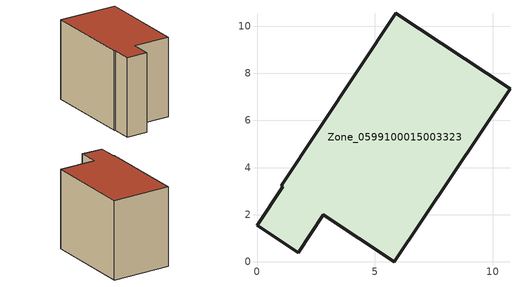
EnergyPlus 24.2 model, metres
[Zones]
Zone_0599100015003323
 floor ground (C_G): 1.02,3.23 5.88,10.55 10.72,7.34 5.82,0 2.81,2 1.75,0.4 0,1.55 1.09,3.19 z1
 wall outside (C_F): 5.88,10.55 1.02,3.23 1.09,3.19 0,1.55 1.75,0.4 2.81,2 5.82,0 10.72,7.34 5.88,10.55 z1:8.76
 roof outside (C_R): 5.82,0 10.72,7.34 5.88,10.55 1.02,3.23 1.09,3.19 0,1.55 1.75,0.4 2.81,2 z8.76
[BUILDING]
Pand.0599100015003323: North Axis=0; Terrain=City; Loads Convergence Tolerance Value=0.04; Temperature Convergence Tolerance Value=0.4; Solar Distribution=FullExterior; Maximum Number of Warmup Days=25; Minimum Number of Warmup Days=1
[Site:Location]
Rotterdam.The.Hague.AP_ZH_NLD Design_Conditions: Latitude=51.96; Longitude=4.45; Time Zone=1; Elevation=-4.5
[SITE:GROUNDTEMPERATURE:BUILDINGSURFACE]
18, 18, 18, 18, 18, 18, 18, 18, 18, 18, 18, 18
[MATERIAL] Thermal Absorptance=0.9; Solar Absorptance=0.7; Visible Absorptance=0.7
Name | Roughness | Thickness | Conductivity | Density | Specific Heat
G.TI.1965-1974 | MediumSmooth | 0.15 | 0.882353 | 540 | 1210
F.TI.1965-1974 | Rough | 0.3 | 0.697674 | 1920 | 840
R.TI.1965-1974 | MediumRough | 0.2 | 0.232558 | 1500 | 1000
[CONSTRUCTION]
C_G: G.TI.1965-1974
C_F: F.TI.1965-1974
C_R: R.TI.1965-1974
[ZONE]
Zone_0599100015003323: Type=1; Multiplier=1; Ceiling Height=Autocalculate; Volume=Autocalculate; Floor Area=autocalculate; Part of Total Floor Area=Yes
[ZONEINFILTRATION:DESIGNFLOWRATE]
Infil_Zone_0599100015003323: Zone or ZoneList or Space or SpaceList=Zone_0599100015003323; Schedule=AlwaysOn; Design Flow Rate Calculation Method=Flow/Area; Flow Rate per Floor Area=0.003; Constant Term Coefficient=1; Temperature Term Coefficient=0; Velocity Term Coefficient=0; Velocity Squared Term Coefficient=0
[HVACTEMPLATE:ZONE:IDEALLOADSAIRSYSTEM]
Zone_0599100015003323: Maximum Heating Supply Air Temperature=50; Minimum Cooling Supply Air Temperature=13; Maximum Heating Supply Air Humidity Ratio=0.0156; Minimum Cooling Supply Air Humidity Ratio=0.0077; Heating Limit=NoLimit; Cooling Limit=NoLimit; Dehumidification Control Type=ConstantSensibleHeatRatio; Cooling Sensible Heat Ratio=0.7; Dehumidification Setpoint=60; Humidification Control Type=None; Humidification Setpoint=30; Outdoor Air Method=None; Outdoor Air Flow Rate per Person=0.00944; Outdoor Air Flow Rate per Zone Floor Area=0; Outdoor Air Flow Rate per Zone=0; Demand Controlled Ventilation Type=None; Outdoor Air Economizer Type=NoEconomizer; Heat Recovery Type=None; Sensible Heat Recovery Effectiveness=0.7; Latent Heat Recovery Effectiveness=0.65
[ZONECONTROL:THERMOSTAT]
ThermostatControl_Zone_0599100015003323: Zone or ZoneList=Zone_0599100015003323; Control Type Schedule=DualSetpointControlType; Control 1=Thermostat_Zone_0599100015003323; Temperature Difference Between Cutout And Setpoint=0
[THERMOSTATSETPOINT:DUALSETPOINT]
Thermostat_Zone_0599100015003323: Heating Setpoint Temperature Schedule=HeatingSetpoint_Zone_0599100015003323; Cooling Setpoint Temperature Schedule=CoolingSetpoint_Zone_0599100015003323
[SCHEDULE:COMPACT]
HeatingSetpoint_Zone_0599100015003323: Through: 12/31, For: AllDays, Until: 24:00, 21
CoolingSetpoint_Zone_0599100015003323: Through: 12/31, For: AllDays, Until: 24:00, 24
DualSetpointControlType: Through: 12/31, For: AllDays, Until: 24:00, 4
AlwaysOn: Through: 12/31, For: AllDays, Until: 24:00, 1
